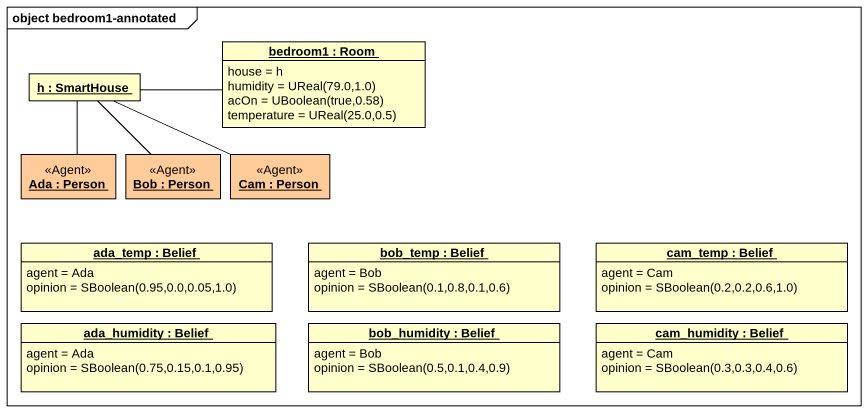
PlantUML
@startuml
mainframe object bedroom1-annotated
hide circle
hide empty members
object "bedroom1 : Room" as bedroom1 {
  house = h
  humidity = UReal(79.0,1.0)
  acOn = UBoolean(true,0.58)
  temperature = UReal(25.0,0.5)
}
object "h : SmartHouse" as h
object "Ada : Person" as Ada <<Agent>> #FFCC99
object "Bob : Person" as Bob <<Agent>> #FFCC99
object "Cam : Person" as Cam <<Agent>> #FFCC99
object "ada_temp : Belief" as ada_temp #FFFFCC {
  agent = Ada
  opinion = SBoolean(0.95,0.0,0.05,1.0)
}
object "bob_temp : Belief" as bob_temp #FFFFCC {
  agent = Bob
  opinion = SBoolean(0.1,0.8,0.1,0.6)
}
object "cam_temp : Belief" as cam_temp #FFFFCC {
  agent = Cam
  opinion = SBoolean(0.2,0.2,0.6,1.0)
}
object "ada_humidity : Belief" as ada_humidity #FFFFCC {
  agent = Ada
  opinion = SBoolean(0.75,0.15,0.1,0.95)
}
object "bob_humidity : Belief" as bob_humidity #FFFFCC {
  agent = Bob
  opinion = SBoolean(0.5,0.1,0.4,0.9)
}
object "cam_humidity : Belief" as cam_humidity #FFFFCC {
  agent = Cam
  opinion = SBoolean(0.3,0.3,0.4,0.6)
}
h -right- bedroom1
h -- Ada
h -- Bob
h -right- Cam
@enduml
